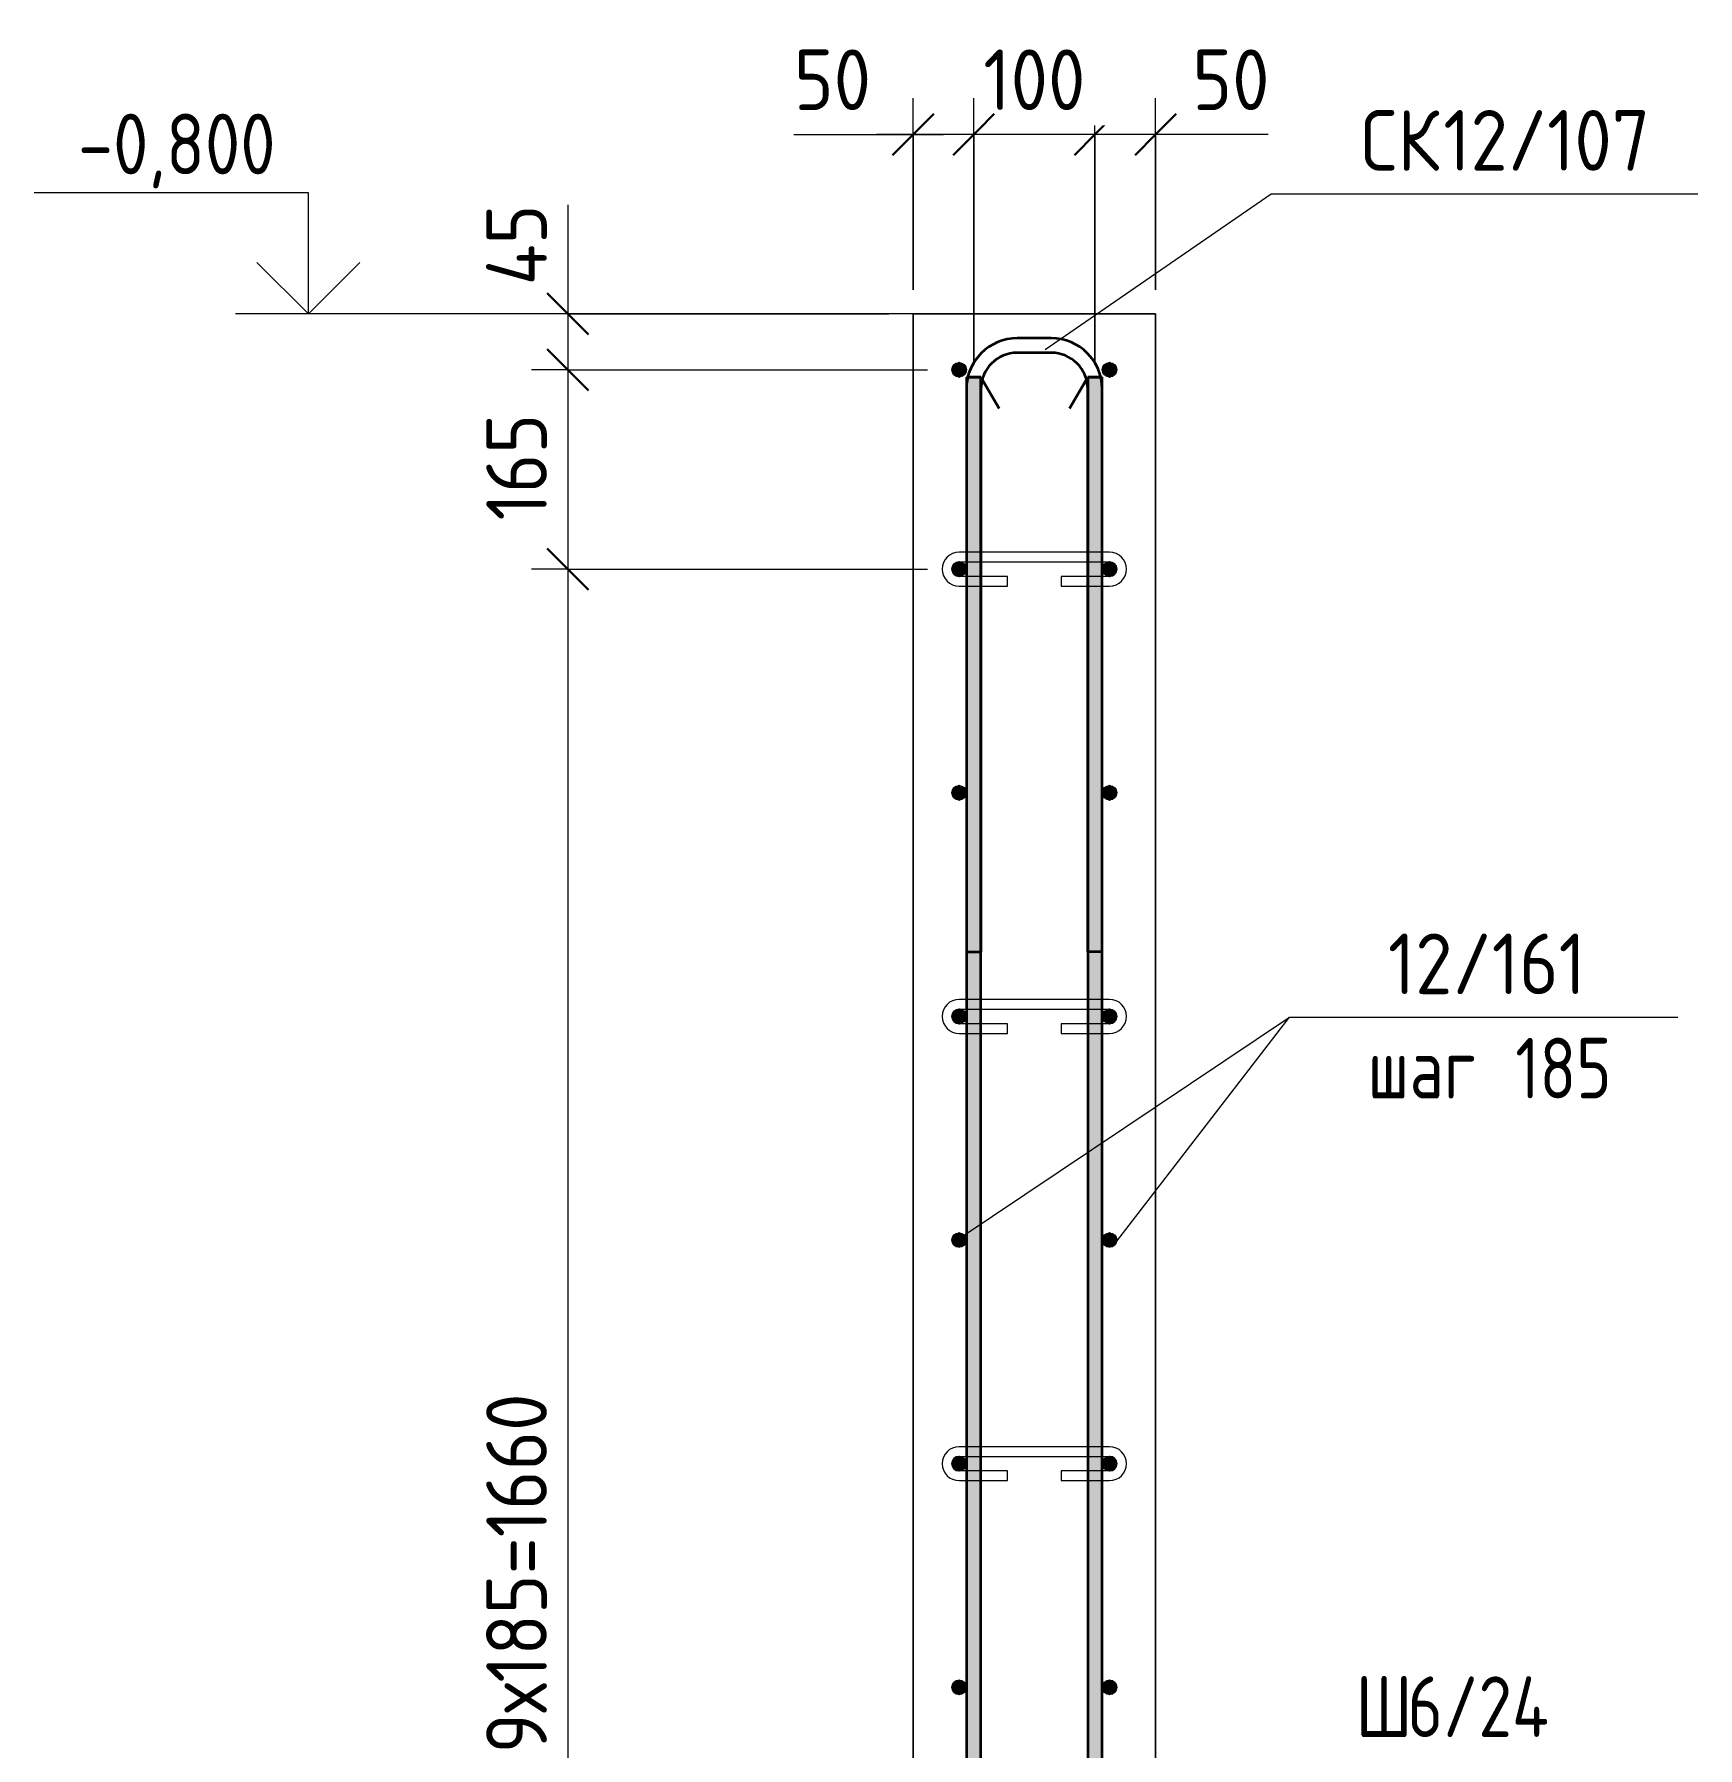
# Model space of a CAD drawing. Header units: millimetres. Extents: x 40349 to 61836, y -34600 to -479.
# Drawn here: x 40351 to 41722, y -1982 to -569 of the extents above; entities that cross this region are included whole.
import ezdxf

# ---------------------------------------------------------------- set-up
doc = ezdxf.new("R2010")
doc.units = ezdxf.units.MM
for name, color, linetype, lineweight in [('AA_Dim', 7, 'Continuous', 9), ('AA_Dim-20', 7, 'Continuous', 9), ('AA_Oformlenie', 7, 'Continuous', 9), ('AA_Vinoska', 7, 'Continuous', 9), ('AA_Visotnaya otmetka', 7, 'Continuous', 9), ('AF_Stena_Опалубка', 253, 'Continuous', 20), ('KR_Armatura', 7, 'Continuous', 20), ('KR_Armatura_Tonkie', 7, 'Continuous', 20)]:
    doc.layers.add(name, color=color, linetype=linetype, lineweight=lineweight)
doc.styles.add('GOST Common', font='GOST_Common.ttf', dxfattribs={"width": 0.85, "height": 50})
doc.styles.add('ISOCPEUR', font='isocpeur.TTF', dxfattribs={"width": 0.9, "height": 50})
doc.styles.add('ISOCPEUR_1', font='isocpeur.TTF', dxfattribs={"width": 0.8, "height": 50})
doc.styles.add('ISOCPEUR_3', font='isocpeur.TTF', dxfattribs={"width": 0.85, "height": 50})
doc.dimstyles.new('01_Точн_3_знака__непрозр_', dxfattribs={"dimscale": 304.8, "dimtxt": 50.137748, "dimasz": 0.111549, "dimexe": 0.098425, "dimexo": 0.065617, "dimgap": 0.016404, "dimtad": 1, "dimdec": 3, "dimrnd": 0.001, "dimdsep": 46, "dimtxsty": 'ISOCPEUR', "dimblk1": 'OBLIQUE', "dimblk2": 'OBLIQUE', "dimsah": 1, "dimcen": 0.09, "dimdle": 0.098425, "dimazin": 0, "dimtfac": 1, "dimtdec": 4, "dimtix": 1, "dimtmove": 1, "dimatfit": 3, "dimfxl": 1, "dimtvp": 1, "dimtfill": 1, "dimtolj": 1, "dimtzin": 0, "dimlwd": 18, "dimlwe": 18, "dimarcsym": 2})
doc.dimstyles.new('01_Точн_3_знака__непрозр__1', dxfattribs={"dimscale": 304.8, "dimtxt": 50.137748, "dimasz": 0.111549, "dimexe": 0.098425, "dimexo": 0.065617, "dimgap": 0.016404, "dimtad": 1, "dimdec": 3, "dimrnd": 0.001, "dimdsep": 46, "dimtxsty": 'ISOCPEUR', "dimblk1": 'OBLIQUE', "dimblk2": 'OBLIQUE', "dimsah": 1, "dimcen": 0.09, "dimdle": 0.098425, "dimazin": 0, "dimtfac": 1, "dimtdec": 4, "dimtix": 1, "dimtmove": 0, "dimatfit": 3, "dimfxl": 1, "dimtvp": 1, "dimtfill": 1, "dimtolj": 1, "dimtzin": 0, "dimlwd": 18, "dimlwe": 18, "dimarcsym": 2})
doc.dimstyles.new('05_Округл_5мм__прозр_', dxfattribs={"dimscale": 304.8, "dimtxt": 50.137748, "dimasz": 0.111549, "dimexe": 0.098425, "dimexo": 0.065617, "dimgap": 0.006562, "dimtad": 1, "dimdec": 0, "dimrnd": 5, "dimdsep": 46, "dimtxsty": 'ISOCPEUR', "dimblk1": 'OBLIQUE', "dimblk2": 'OBLIQUE', "dimsah": 1, "dimcen": 0.09, "dimdle": 0.098425, "dimazin": 0, "dimtfac": 1, "dimtdec": 4, "dimtix": 1, "dimtmove": 1, "dimatfit": 3, "dimfxl": 1, "dimtvp": 1, "dimtolj": 1, "dimtzin": 0, "dimlwd": 18, "dimlwe": 18, "dimarcsym": 2})
doc.dimstyles.new('05_Округл_5мм__прозр__1', dxfattribs={"dimscale": 304.8, "dimtxt": 50.137748, "dimasz": 0.111549, "dimexe": 0.098425, "dimexo": 0.065617, "dimgap": 0.006562, "dimtad": 1, "dimdec": 0, "dimrnd": 5, "dimdsep": 46, "dimtxsty": 'ISOCPEUR', "dimblk1": 'OBLIQUE', "dimblk2": 'OBLIQUE', "dimsah": 1, "dimcen": 0.09, "dimdle": 0.098425, "dimazin": 0, "dimtfac": 1, "dimtdec": 4, "dimtix": 1, "dimtmove": 0, "dimatfit": 3, "dimfxl": 1, "dimtvp": 1, "dimtolj": 1, "dimtzin": 0, "dimlwd": 18, "dimlwe": 18, "dimarcsym": 2})

# ---------------------------------------------------------------- blocks, each defined once
blk = doc.blocks.new('351_Ряд стержней П переменный шаг _НесАрм_РабПлоск_ - Тип 1-3822622-Разрез 1 Арм')
at = {"layer": 'KR_Armatura_Tonkie', "lineweight": 35}
for points in [[(41120.8, -2938), (41131.1, -2938), (41130.9, -852), (41119.1, -852), (41119.3, -2938), (41119.9, -2938)], [(41225.1, -2938), (41231.1, -2938), (41230.9, -852), (41219.1, -852), (41219.3, -2938), (41223.5, -2938)], [(41161.1, -2980), (41161.1, -2968), (41153.3, -2967), (41145.5, -2963.5), (41139.5, -2958.7), (41135, -2952.7), (41132.1, -2945.8), (41130.8, -2938), (41119.1, -2938), (41120.5, -2948.9), (41124.7, -2959), (41131.4, -2967.7), (41140.3, -2974.5), (41150.2, -2978.6), (41159.2, -2979.8)], [(41189.1, -2980), (41199.9, -2978.6), (41210.1, -2974.4), (41218.8, -2967.7), (41225.4, -2959), (41229.6, -2948.9), (41230.9, -2938), (41219.1, -2938), (41218, -2945.8), (41214.7, -2953.5), (41209.8, -2959.6), (41203.8, -2964.1), (41196.8, -2967), (41189.1, -2968.2), (41189.1, -2979.8)], [(41178.1, -2980), (41189.1, -2979.8), (41189.1, -2968), (41161.1, -2968.2), (41161.1, -2980)]]:
    blk.add_hatch(color=256, dxfattribs=at).paths.add_polyline_path(points)
for p, q in [((41119.1, -852), (41119.1, -2938)), ((41131.1, -852), (41119.1, -852)), ((41119.1, -852), (41131.1, -852)), ((41119.1, -852), (41119.1, -2938)), ((41131.1, -852), (41119.1, -852)), ((41119.1, -852), (41131.1, -852)), ((41131.1, -2938), (41131.1, -852)), ((41131.1, -852), (41146.1, -878)), ((41131.1, -2938), (41131.1, -852)), ((41131.1, -852), (41146.1, -878)), ((41219.1, -852), (41204.1, -878)), ((41219.1, -852), (41204.1, -878)), ((41219.1, -852), (41219.1, -2938)), ((41219.1, -852), (41231.1, -852)), ((41231.1, -852), (41219.1, -852)), ((41219.1, -852), (41219.1, -2938)), ((41219.1, -852), (41231.1, -852)), ((41231.1, -852), (41219.1, -852)), ((41231.1, -2938), (41231.1, -852)), ((41231.1, -2938), (41231.1, -852)), ((41189.1, -2968), (41161.1, -2968)), ((41189.1, -2968), (41161.1, -2968)), ((41161.1, -2980), (41189.1, -2980)), ((41161.1, -2980), (41189.1, -2980))]:
    blk.add_line(p, q, dxfattribs=at)
at = {"layer": 'KR_Armatura_Tonkie', "lineweight": 35, "flags": 128}
for points in [[(41119.1, -2938), (41121, -2950.7), (41126.7, -2962.2), (41135.6, -2971.4), (41146.9, -2977.5), (41159.5, -2980), (41161.1, -2980)], [(41119.1, -2938), (41121, -2950.7), (41126.7, -2962.2), (41135.6, -2971.4), (41146.9, -2977.5), (41159.5, -2980), (41161.1, -2980)], [(41161.1, -2968), (41150.4, -2966), (41141.1, -2960.4), (41134.5, -2951.9), (41131.3, -2941.5), (41131.1, -2938)], [(41161.1, -2968), (41150.4, -2966), (41141.1, -2960.4), (41134.5, -2951.9), (41131.3, -2941.5), (41131.1, -2938)], [(41189.1, -2980), (41201.7, -2978), (41213.3, -2972.3), (41222.5, -2963.4), (41228.6, -2952.1), (41231, -2939.5), (41231.1, -2938)], [(41219.1, -2938), (41217.1, -2948.7), (41211.5, -2957.9), (41203, -2964.6), (41192.6, -2967.8), (41189.1, -2968)], [(41189.1, -2980), (41201.7, -2978), (41213.3, -2972.3), (41222.5, -2963.4), (41228.6, -2952.1), (41231, -2939.5), (41231.1, -2938)], [(41219.1, -2938), (41217.1, -2948.7), (41211.5, -2957.9), (41203, -2964.6), (41192.6, -2967.8), (41189.1, -2968)]]:
    blk.add_lwpolyline(points, dxfattribs=at)
blk = doc.blocks.new('079_Шпилька _ЭлУзла_ - d6 А240-3831128-Разрез 1 Арм')
at = {"layer": 'AA_Oformlenie'}
for p, q in [((41237.1, -2471.6), (41113.1, -2471.6)), ((41113.1, -2479.6), (41237.1, -2479.6)), ((41153.1, -2491.6), (41113.1, -2491.6)), ((41113.1, -2499.6), (41153.1, -2499.6)), ((41153.1, -2499.6), (41153.1, -2491.6)), ((41237.1, -2491.6), (41197.1, -2491.6)), ((41197.1, -2491.6), (41197.1, -2499.6)), ((41197.1, -2499.6), (41237.1, -2499.6))]:
    blk.add_line(p, q, dxfattribs=at)
for centre, radius, start, end in [((41113.1, -2485.6), 14, 90, 270), ((41237.1, -2485.6), 14, 270, 90), ((41113.1, -2485.6), 6, 90, 270), ((41237.1, -2485.6), 6, 270, 90)]:
    blk.add_arc(centre, radius, start, end, dxfattribs=at)
blk = doc.blocks.new('DIMBLOCK1-Разрез 1 Арм')
at = {"layer": 'AA_Dim-20', "lineweight": 18}
for p, q in [((40790.4, -710.1), (40790.4, -796.4)), ((40790.4, -770), (40790.4, -846)), ((40790.4, -800), (40760.4, -800)), ((40790.4, -796.4), (40790.4, -823)), ((40790.4, -800), (41055.1, -800)), ((40790.4, -846), (40760.4, -846)), ((40790.4, -846), (41087.1, -846)), ((40790.4, -1010.4), (40760.4, -1010.4)), ((40790.4, -1010.4), (41087.1, -1010.4))]:
    blk.add_line(p, q, dxfattribs=at)
at = {"layer": 'AA_Dim-20', "lineweight": 30}
for p, q in [((40790.4, -800), (40773.4, -783)), ((40790.4, -800), (40807.4, -817)), ((40790.4, -846), (40773.4, -829)), ((40790.4, -846), (40807.4, -863)), ((40790.4, -1010.4), (40773.4, -993.4)), ((40790.4, -1010.4), (40807.4, -1027.4))]:
    blk.add_line(p, q, dxfattribs=at)
at = {"layer": 'AA_Dim-20', "color": 0, "lineweight": 18, "insert": (40723.2, -776.4), "char_height": 50, "width": 79.464, "attachment_point": 1, "rotation": 90, "line_spacing_factor": 1.135194, "style": 'ISOCPEUR'}
blk.add_mtext('45', dxfattribs=at)
blk = doc.blocks.new('_None')
blk = doc.blocks.new('DIMBLOCK2-Разрез 1 Арм')
at = {"layer": 'AA_Dim-20', "lineweight": 30}
for p, q in [((40790.4, -846), (40773.4, -829)), ((40790.4, -846), (40807.4, -863)), ((40790.4, -1010.4), (40773.4, -993.4)), ((40790.4, -1010.4), (40807.4, -1027.4))]:
    blk.add_line(p, q, dxfattribs=at)
at = {"layer": 'AA_Dim-20', "lineweight": 18}
for p, q in [((40790.4, -846), (40760.4, -846)), ((40790.4, -846), (40790.4, -1010.4)), ((40790.4, -846), (41087.1, -846)), ((40790.4, -1010.4), (40760.4, -1010.4)), ((40790.4, -1010.4), (41087.1, -1010.4))]:
    blk.add_line(p, q, dxfattribs=at)
at = {"layer": 'AA_Dim-20', "color": 0, "lineweight": 18, "insert": (40723.2, -970.3), "char_height": 50, "width": 101.032, "attachment_point": 1, "rotation": 90, "line_spacing_factor": 1.135194, "style": 'ISOCPEUR'}
blk.add_mtext('165', dxfattribs=at)
blk = doc.blocks.new('DIMBLOCK3-Разрез 1 Арм')
at = {"layer": 'AA_Dim-20', "lineweight": 30}
for p, q in [((40790.4, -1010.4), (40773.4, -993.4)), ((40790.4, -1010.4), (40807.4, -1027.4)), ((40790.4, -2670), (40773.4, -2653)), ((40790.4, -2670), (40807.4, -2687)), ((40790.4, -2720), (40773.4, -2703)), ((40790.4, -2720), (40807.4, -2737))]:
    blk.add_line(p, q, dxfattribs=at)
at = {"layer": 'AA_Dim-20', "lineweight": 18}
for p, q in [((40790.4, -1010.4), (40760.4, -1010.4)), ((40790.4, -1010.4), (40790.4, -2670)), ((40790.4, -1010.4), (41087.1, -1010.4)), ((40790.4, -2670), (40760.4, -2670)), ((40790.4, -2670), (41087.1, -2670)), ((40790.4, -2720), (40760.4, -2720)), ((40790.4, -2720), (41055.1, -2720))]:
    blk.add_line(p, q, dxfattribs=at)
at = {"layer": 'AA_Dim-20', "color": 0, "lineweight": 18, "insert": (40723.2, -1986.8), "char_height": 50, "width": 351.91, "attachment_point": 1, "rotation": 90, "line_spacing_factor": 1.135194, "style": 'ISOCPEUR'}
blk.add_mtext('9х185=1660', dxfattribs=at)
blk = doc.blocks.new('DIMBLOCK14-Разрез 1 Арм')
at = {"layer": 'AA_Dim-20', "lineweight": 18}
for p, q in [((41225.1, -842), (41225.1, -622)), ((41275.1, -780), (41275.1, -622)), ((41305.1, -652), (41225.1, -652)), ((41225.1, -652), (41225.1, -842)), ((41285.4, -652), (41250.1, -652)), ((41275.1, -652), (41275.1, -780)), ((41367.8, -652), (41285.4, -652))]:
    blk.add_line(p, q, dxfattribs=at)
at = {"layer": 'AA_Dim-20', "lineweight": 30}
for p, q in [((41225.1, -652), (41242.1, -635)), ((41275.1, -652), (41292.1, -635)), ((41225.1, -652), (41208.1, -669)), ((41275.1, -652), (41258.1, -669))]:
    blk.add_line(p, q, dxfattribs=at)
at = {"layer": 'AA_Dim-20', "color": 0, "lineweight": 18, "insert": (41305.4, -581.9), "char_height": 50, "width": 74.923, "attachment_point": 1, "line_spacing_factor": 1.135194, "style": 'ISOCPEUR', "bg_fill": 3, "box_fill_scale": 1.25, "bg_fill_color": 256, "bg_fill_true_color": 13158600, "bg_fill_transparency": 0}
blk.add_mtext('50', dxfattribs=at)
blk = doc.blocks.new('_Oblique')
at = {"color": 0, "linetype": 'ByBlock', "lineweight": -2}
blk.add_line((-0.5, -0.5), (0.5, 0.5), dxfattribs=at)
blk = doc.blocks.new('DIMBLOCK15-Разрез 1 Арм')
at = {"layer": 'AA_Dim-20', "lineweight": 18}
for p, q in [((41125.1, -842), (41125.1, -622)), ((41225.1, -842), (41225.1, -622)), ((41225.1, -652), (41125.1, -652)), ((41125.1, -652), (41125.1, -842)), ((41225.1, -652), (41225.1, -842))]:
    blk.add_line(p, q, dxfattribs=at)
at = {"layer": 'AA_Dim-20', "lineweight": 30}
for p, q in [((41125.1, -652), (41142.1, -635)), ((41225.1, -652), (41242.1, -635)), ((41125.1, -652), (41108.1, -669)), ((41225.1, -652), (41208.1, -669))]:
    blk.add_line(p, q, dxfattribs=at)
at = {"layer": 'AA_Dim-20', "color": 0, "lineweight": 18, "insert": (41133, -581.9), "char_height": 50, "width": 101.032, "attachment_point": 1, "line_spacing_factor": 1.135194, "style": 'ISOCPEUR', "bg_fill": 3, "box_fill_scale": 1.25, "bg_fill_color": 256, "bg_fill_true_color": 13158600, "bg_fill_transparency": 0}
blk.add_mtext('100', dxfattribs=at)
blk = doc.blocks.new('DIMBLOCK16-Разрез 1 Арм')
at = {"layer": 'AA_Dim-20', "lineweight": 18}
for p, q in [((41075.1, -780), (41075.1, -622)), ((41125.1, -842), (41125.1, -622)), ((40976.9, -652), (41059.4, -652)), ((41125.1, -652), (41045.1, -652)), ((41059.4, -652), (41100.1, -652)), ((41075.1, -652), (41075.1, -780)), ((41125.1, -652), (41125.1, -842))]:
    blk.add_line(p, q, dxfattribs=at)
at = {"layer": 'AA_Dim-20', "lineweight": 30}
for p, q in [((41075.1, -652), (41092.1, -635)), ((41125.1, -652), (41142.1, -635)), ((41075.1, -652), (41058.1, -669)), ((41125.1, -652), (41108.1, -669))]:
    blk.add_line(p, q, dxfattribs=at)
at = {"layer": 'AA_Dim-20', "color": 0, "lineweight": 18, "insert": (40976.9, -581.9), "char_height": 50, "width": 74.923, "attachment_point": 1, "line_spacing_factor": 1.135194, "style": 'ISOCPEUR', "bg_fill": 3, "box_fill_scale": 1.25, "bg_fill_color": 256, "bg_fill_true_color": 13158600, "bg_fill_transparency": 0}
blk.add_mtext('50', dxfattribs=at)
blk = doc.blocks.new('042_М_Арматуры - Диам длина поз _ Комментарий-2260297-Разрез 1 Арм')
at = {"layer": 'AA_Vinoska'}
blk.add_line((42971.3, -1846.4), (43291.3, -1846.4), dxfattribs=at)
blk = doc.blocks.new('Высотные отметки - Стрелка вверх-400292-Разрез 1 Арм')
at = {"layer": 'AA_Vinoska'}
for p, q in [((45430.9, -1240), (45656.9, -1240)), ((45430.9, -1340), (45430.9, -1240)), ((45430.9, -1340), (45388.4, -1297.6)), ((45430.9, -1340), (45473.3, -1297.6)), ((45370.9, -1340), (45490.9, -1340))]:
    blk.add_line(p, q, dxfattribs=at)

msp = doc.modelspace()

# ---------------------------------------------------------------- hatches: boundary and pattern name
at = {"layer": 'KR_Armatura'}
h = msp.add_hatch(color=256, dxfattribs=at)
edge = h.paths.add_edge_path()
edge.add_arc((41113.0616, -846), 6, 0, 360)
for points in [[(41113.0616, -852), (41118.2578, -849), (41118.2578, -843), (41113.0616, -840), (41107.8655, -843), (41107.8655, -849)], [(41237.0616, -852), (41242.2578, -849), (41242.2578, -843), (41237.0616, -840), (41231.8655, -843), (41231.8655, -849)], [(41113.0616, -1016.4), (41118.2578, -1013.4), (41118.2578, -1007.4), (41113.0616, -1004.4), (41107.8655, -1007.4), (41107.8655, -1013.4)], [(41237.0616, -1016.4), (41242.2578, -1013.4), (41242.2578, -1007.4), (41237.0616, -1004.4), (41231.8655, -1007.4), (41231.8655, -1013.4)], [(41113.0616, -1200.8), (41118.2578, -1197.8), (41118.2578, -1191.8), (41113.0616, -1188.8), (41107.8655, -1191.8), (41107.8655, -1197.8)], [(41237.0616, -1200.8), (41242.2578, -1197.8), (41242.2578, -1191.8), (41237.0616, -1188.8), (41231.8655, -1191.8), (41231.8655, -1197.8)], [(41113.0616, -1385.2), (41118.2578, -1382.2), (41118.2578, -1376.2), (41113.0616, -1373.2), (41107.8655, -1376.2), (41107.8655, -1382.2)], [(41237.0616, -1385.2), (41242.2578, -1382.2), (41242.2578, -1376.2), (41237.0616, -1373.2), (41231.8655, -1376.2), (41231.8655, -1382.2)], [(41113.0616, -1569.6), (41118.2578, -1566.6), (41118.2578, -1560.6), (41113.0616, -1557.6), (41107.8655, -1560.6), (41107.8655, -1566.6)], [(41237.0616, -1569.6), (41242.2578, -1566.6), (41242.2578, -1560.6), (41237.0616, -1557.6), (41231.8655, -1560.6), (41231.8655, -1566.6)], [(41113.0616, -1754), (41118.2578, -1751), (41118.2578, -1745), (41113.0616, -1742), (41107.8655, -1745), (41107.8655, -1751)], [(41237.0616, -1754), (41242.2578, -1751), (41242.2578, -1745), (41237.0616, -1742), (41231.8655, -1745), (41231.8655, -1751)], [(41113.0616, -1938.4), (41118.2578, -1935.4), (41118.2578, -1929.4), (41113.0616, -1926.4), (41107.8655, -1929.4), (41107.8655, -1935.4)], [(41237.0616, -1938.4), (41242.2578, -1935.4), (41242.2578, -1929.4), (41237.0616, -1926.4), (41231.8655, -1929.4), (41231.8655, -1935.4)]]:
    msp.add_hatch(color=256, dxfattribs=at).paths.add_polyline_path(points)
h = msp.add_hatch(color=256, dxfattribs=at)
edge = h.paths.add_edge_path()
edge.add_arc((41237.0616, -846), 6, 0, 360)
h = msp.add_hatch(color=256, dxfattribs=at)
edge = h.paths.add_edge_path()
edge.add_arc((41113.0616, -1010.4), 6, 0, 360)
h = msp.add_hatch(color=256, dxfattribs=at)
edge = h.paths.add_edge_path()
edge.add_arc((41237.0616, -1010.4), 6, 0, 360)
h = msp.add_hatch(color=256, dxfattribs=at)
edge = h.paths.add_edge_path()
edge.add_arc((41113.0616, -1194.8), 6, 0, 360)
h = msp.add_hatch(color=256, dxfattribs=at)
edge = h.paths.add_edge_path()
edge.add_arc((41237.0616, -1194.8), 6, 0, 360)
h = msp.add_hatch(color=256, dxfattribs=at)
edge = h.paths.add_edge_path()
edge.add_arc((41113.0616, -1379.2), 6, 0, 360)
h = msp.add_hatch(color=256, dxfattribs=at)
edge = h.paths.add_edge_path()
edge.add_arc((41237.0616, -1379.2), 6, 0, 360)
h = msp.add_hatch(color=256, dxfattribs=at)
edge = h.paths.add_edge_path()
edge.add_arc((41113.0616, -1563.6), 6, 0, 360)
h = msp.add_hatch(color=256, dxfattribs=at)
edge = h.paths.add_edge_path()
edge.add_arc((41237.0616, -1563.6), 6, 0, 360)
h = msp.add_hatch(color=256, dxfattribs=at)
edge = h.paths.add_edge_path()
edge.add_arc((41113.0616, -1748), 6, 0, 360)
h = msp.add_hatch(color=256, dxfattribs=at)
edge = h.paths.add_edge_path()
edge.add_arc((41237.0616, -1748), 6, 0, 360)
h = msp.add_hatch(color=256, dxfattribs=at)
edge = h.paths.add_edge_path()
edge.add_arc((41113.0616, -1932.4), 6, 0, 360)
h = msp.add_hatch(color=256, dxfattribs=at)
edge = h.paths.add_edge_path()
edge.add_arc((41237.0616, -1932.4), 6, 0, 360)

# ---------------------------------------------------------------- linework, layer by layer
at = {"layer": 'AA_Vinoska'}
for p in [(41113.0616, -1562.3053), (41243.1017, -1564.5538)]:
    msp.add_line(p, (41385.5667, -1379.8769), dxfattribs=at)
at = {"layer": 'AA_Visotnaya otmetka'}
msp.add_line((40785.9502, -800), (40576.6058, -800), dxfattribs=at)
at = {"layer": 'AF_Stena_Опалубка'}
for p, q in [((41075.0616, -2720), (41075.0616, -800)), ((41075.0616, -800), (41275.0616, -800)), ((41275.0616, -800), (41075.0616, -800)), ((41075.0616, -800), (41075.0616, -2720)), ((41275.0616, -800), (41275.0616, -2720)), ((41275.0616, -2720), (41275.0616, -800))]:
    msp.add_line(p, q, dxfattribs=at)
at = {"layer": 'KR_Armatura'}
for p, q in [((41113.0616, -840), (41107.8655, -843)), ((41107.8655, -843), (41107.8655, -849)), ((41118.2578, -843), (41113.0616, -840)), ((41118.2578, -849), (41118.2578, -843)), ((41237.0616, -840), (41231.8655, -843)), ((41231.8655, -843), (41231.8655, -849)), ((41242.2578, -843), (41237.0616, -840)), ((41242.2578, -849), (41242.2578, -843)), ((41107.8655, -849), (41113.0616, -852)), ((41113.0616, -852), (41118.2578, -849)), ((41231.8655, -849), (41237.0616, -852)), ((41237.0616, -852), (41242.2578, -849)), ((41113.0616, -1004.4), (41107.8655, -1007.4)), ((41107.8655, -1007.4), (41107.8655, -1013.4)), ((41107.8655, -1013.4), (41113.0616, -1016.4)), ((41118.2578, -1007.4), (41113.0616, -1004.4)), ((41113.0616, -1016.4), (41118.2578, -1013.4)), ((41118.2578, -1013.4), (41118.2578, -1007.4)), ((41237.0616, -1004.4), (41231.8655, -1007.4)), ((41231.8655, -1007.4), (41231.8655, -1013.4)), ((41231.8655, -1013.4), (41237.0616, -1016.4)), ((41242.2578, -1007.4), (41237.0616, -1004.4)), ((41237.0616, -1016.4), (41242.2578, -1013.4)), ((41242.2578, -1013.4), (41242.2578, -1007.4)), ((41113.0616, -1188.8), (41107.8655, -1191.8)), ((41107.8655, -1191.8), (41107.8655, -1197.8)), ((41107.8655, -1197.8), (41113.0616, -1200.8)), ((41118.2578, -1191.8), (41113.0616, -1188.8)), ((41113.0616, -1200.8), (41118.2578, -1197.8)), ((41118.2578, -1197.8), (41118.2578, -1191.8)), ((41237.0616, -1188.8), (41231.8655, -1191.8)), ((41231.8655, -1191.8), (41231.8655, -1197.8)), ((41231.8655, -1197.8), (41237.0616, -1200.8)), ((41242.2578, -1191.8), (41237.0616, -1188.8)), ((41237.0616, -1200.8), (41242.2578, -1197.8)), ((41242.2578, -1197.8), (41242.2578, -1191.8)), ((41113.0616, -1373.2), (41107.8655, -1376.2)), ((41107.8655, -1376.2), (41107.8655, -1382.2)), ((41107.8655, -1382.2), (41113.0616, -1385.2)), ((41118.2578, -1376.2), (41113.0616, -1373.2)), ((41113.0616, -1385.2), (41118.2578, -1382.2)), ((41118.2578, -1382.2), (41118.2578, -1376.2)), ((41237.0616, -1373.2), (41231.8655, -1376.2)), ((41231.8655, -1376.2), (41231.8655, -1382.2)), ((41231.8655, -1382.2), (41237.0616, -1385.2)), ((41242.2578, -1376.2), (41237.0616, -1373.2)), ((41237.0616, -1385.2), (41242.2578, -1382.2)), ((41242.2578, -1382.2), (41242.2578, -1376.2)), ((41113.0616, -1557.6), (41107.8655, -1560.6)), ((41107.8655, -1560.6), (41107.8655, -1566.6)), ((41107.8655, -1566.6), (41113.0616, -1569.6)), ((41118.2578, -1560.6), (41113.0616, -1557.6)), ((41113.0616, -1569.6), (41118.2578, -1566.6)), ((41118.2578, -1566.6), (41118.2578, -1560.6)), ((41237.0616, -1557.6), (41231.8655, -1560.6)), ((41231.8655, -1560.6), (41231.8655, -1566.6)), ((41231.8655, -1566.6), (41237.0616, -1569.6)), ((41242.2578, -1560.6), (41237.0616, -1557.6)), ((41237.0616, -1569.6), (41242.2578, -1566.6)), ((41242.2578, -1566.6), (41242.2578, -1560.6)), ((41113.0616, -1742), (41107.8655, -1745)), ((41107.8655, -1745), (41107.8655, -1751)), ((41107.8655, -1751), (41113.0616, -1754)), ((41118.2578, -1745), (41113.0616, -1742)), ((41113.0616, -1754), (41118.2578, -1751)), ((41118.2578, -1751), (41118.2578, -1745)), ((41237.0616, -1742), (41231.8655, -1745)), ((41231.8655, -1745), (41231.8655, -1751)), ((41231.8655, -1751), (41237.0616, -1754)), ((41242.2578, -1745), (41237.0616, -1742)), ((41237.0616, -1754), (41242.2578, -1751)), ((41242.2578, -1751), (41242.2578, -1745)), ((41113.0616, -1926.4), (41107.8655, -1929.4)), ((41107.8655, -1929.4), (41107.8655, -1935.4)), ((41107.8655, -1935.4), (41113.0616, -1938.4)), ((41118.2578, -1929.4), (41113.0616, -1926.4)), ((41113.0616, -1938.4), (41118.2578, -1935.4)), ((41118.2578, -1935.4), (41118.2578, -1929.4)), ((41237.0616, -1926.4), (41231.8655, -1929.4)), ((41231.8655, -1929.4), (41231.8655, -1935.4)), ((41231.8655, -1935.4), (41237.0616, -1938.4)), ((41242.2578, -1929.4), (41237.0616, -1926.4)), ((41237.0616, -1938.4), (41242.2578, -1935.4)), ((41242.2578, -1935.4), (41242.2578, -1929.4))]:
    msp.add_line(p, q, dxfattribs=at)
for centre in [(41113.0616, -846), (41237.0616, -846), (41113.0616, -1010.4), (41237.0616, -1010.4), (41113.0616, -1194.8), (41237.0616, -1194.8), (41113.0616, -1379.2), (41237.0616, -1379.2), (41113.0616, -1563.6), (41237.0616, -1563.6), (41113.0616, -1748), (41237.0616, -1748), (41113.0616, -1932.4), (41237.0616, -1932.4)]:
    msp.add_circle(centre, 6, dxfattribs=at)
at = {"layer": 'KR_Armatura_Tonkie', "lineweight": 35}
for p, q in [((41189.0616, -820), (41161.0616, -820)), ((41189.0616, -832), (41161.0616, -832)), ((41119.0616, -862), (41119.0616, -1326)), ((41131.0616, -862), (41131.0616, -1326)), ((41219.0616, -1326), (41219.0616, -862)), ((41231.0616, -1326), (41231.0616, -862)), ((41119.0616, -1326), (41131.0616, -1326)), ((41231.0616, -1326), (41219.0616, -1326))]:
    msp.add_line(p, q, dxfattribs=at)
for centre, radius, start, end in [((41161.0616, -862), 42, 90, 180), ((41161.0616, -862), 30, 90, 180), ((41189.0616, -862), 42, 0, 90), ((41189.0616, -862), 30, 0, 90)]:
    msp.add_arc(centre, radius, start, end, dxfattribs=at)

# ---------------------------------------------------------------- block references
at = {"layer": 'AA_Oformlenie'}
for p in [(0, 1475.2), (0, 1106.4), (0, 737.6)]:
    msp.add_blockref('079_Шпилька _ЭлУзла_ - d6 А240-3831128-Разрез 1 Арм', p, dxfattribs=at)
at = {"layer": 'AA_Vinoska'}
for p in [(-1569.2409, 1145.5557), (-1585.6868, 466.555)]:
    msp.add_blockref('042_М_Арматуры - Диам длина поз _ Комментарий-2260297-Разрез 1 Арм', p, dxfattribs=at)
at = {"layer": 'AA_Visotnaya otmetka', "extrusion": (0, 0, -1)}
msp.add_blockref('Высотные отметки - Стрелка вверх-400292-Разрез 1 Арм', (-86007.4662, 540), dxfattribs=at)
at = {"layer": 'KR_Armatura_Tonkie', "lineweight": 35}
msp.add_blockref('351_Ряд стержней П переменный шаг _НесАрм_РабПлоск_ - Тип 1-3822622-Разрез 1 Арм', (0, 0), dxfattribs=at)

# ---------------------------------------------------------------- texts
at = {"layer": 'AA_Vinoska', "char_height": 50, "attachment_point": 1}
for s, insert, width, style in [('СК', (41444.3054, -631.8713), 82.253137, 'ISOCPEUR'), ('12/107', (41512.171, -631.8713), 210.683475, 'ISOCPEUR'), ('12/161', (41466.5595, -1310.8719), 199.139175, 'ISOCPEUR'), (' 185', (41546.1479, -1396.853), 123.1392, 'ISOCPEUR_1'), ('шаг', (41449.8395, -1396.853), 116.7257, 'ISOCPEUR_1'), ('\\fGOST Common|b0|i0|c204|p34|;\\W.85;Ш', (41439.9242, -1923.3834), 51.789012, 'GOST Common'), ('6/24', (41482.6544, -1923.3834), 151.278431, 'GOST Common')]:
    msp.add_mtext(s, dxfattribs=dict(at, insert=insert, width=width, style=style))

# ---------------------------------------------------------------- dimensions: what is measured, and where the dimension line sits
at = {"layer": 'AA_Dim', "lineweight": 18}
dim = msp.add_linear_dim(base=(40790.3523, -846), p1=(41075.0616, -800), p2=(41107.0616, -846), angle=90, text='45', dimstyle='05_Округл_5мм__прозр_', override={"dimpost": '<>', "dimblk1": 'None', "dimblk2": 'None', "dimsah": 1, "dimfxl": 56.035703}, dxfattribs=at)
dim.commit()
dim.dimension.update_dxf_attribs({"geometry": 'DIMBLOCK1-Разрез 1 Арм', "text_midpoint": (40756.5497, -736.6376), "dimtype": 160, "text_rotation": 90})
for base, p1, p2, text, override, picture, middle in [((40790.3523, -1010.4), (41107.0616, -846), (41107.0616, -1010.4), '165', {"dimpost": '<>', "dimblk1": 'None', "dimblk2": 'None', "dimsah": 1, "dimfxl": 164.4}, 'DIMBLOCK2-Разрез 1 Арм', (40763.3523, -928.2)), ((40790.3523, -2670), (41107.0616, -1010.4), (41107.0616, -2670), '9х185=1660', {"dimpost": '<>', "dimblk1": 'None', "dimblk2": 'None', "dimsah": 1, "dimfxl": 1659.6}, 'DIMBLOCK3-Разрез 1 Арм', (40763.3523, -1840.2))]:
    dim = msp.add_linear_dim(base=base, p1=p1, p2=p2, angle=90, text=text, dimstyle='05_Округл_5мм__прозр__1', override=override, dxfattribs=at)
    dim.commit()
    dim.dimension.update_dxf_attribs({"geometry": picture, "text_midpoint": middle})

# ---------------------------------------------------------------- next in the draw order: texts
at = {"layer": 'AA_Visotnaya otmetka', "insert": (40386.6393, -634.8641), "char_height": 50, "width": 191.919467, "attachment_point": 1, "line_spacing_factor": 1.135194, "style": 'ISOCPEUR_3', "bg_fill": 3, "box_fill_scale": 1.25, "bg_fill_color": 256, "bg_fill_true_color": 13158600, "bg_fill_transparency": 0}
msp.add_mtext('-0,800', dxfattribs=at)

# ---------------------------------------------------------------- next in the draw order: dimensions: what is measured, and where the dimension line sits
at = {"layer": 'AA_Dim', "lineweight": 18}
dim = msp.add_linear_dim(base=(41225.0616, -652.0304), p1=(41275.0616, -800), p2=(41225.0616, -862), dimstyle='01_Точн_3_знака__непрозр_', override={"dimpost": '<>', "dimfxl": 79.649231}, dxfattribs=at)
dim.commit()
dim.dimension.update_dxf_attribs({"geometry": 'DIMBLOCK14-Разрез 1 Арм', "text_midpoint": (41342.816, -615.2279), "dimtype": 160})

# ---------------------------------------------------------------- next in the draw order: linework, layer by layer
at = {"layer": 'AA_Vinoska'}
msp.add_line((41370.3537, -700.8762), (41402.0126, -700.8762), dxfattribs=at)

# ---------------------------------------------------------------- next in the draw order: dimensions: what is measured, and where the dimension line sits
at = {"layer": 'AA_Dim', "lineweight": 18}
dim = msp.add_linear_dim(base=(41125.0616, -652.0304), p1=(41225.0616, -862), p2=(41125.0616, -862), dimstyle='01_Точн_3_знака__непрозр__1', override={"dimpost": '<>', "dimfxl": 100}, dxfattribs=at)
dim.commit()
dim.dimension.update_dxf_attribs({"geometry": 'DIMBLOCK15-Разрез 1 Арм', "text_midpoint": (41175.0616, -622.0304)})

# ---------------------------------------------------------------- next in the draw order: linework, layer by layer
at = {"layer": 'AA_Vinoska'}
msp.add_line((41183.918, -829.2706), (41370.3537, -700.8762), dxfattribs=at)

# ---------------------------------------------------------------- next in the draw order: dimensions: what is measured, and where the dimension line sits
at = {"layer": 'AA_Dim', "lineweight": 18}
dim = msp.add_linear_dim(base=(41075.0616, -652.0304), p1=(41125.0616, -862), p2=(41075.0616, -800), dimstyle='01_Точн_3_знака__непрозр_', override={"dimpost": '<>', "dimfxl": 79.649231}, dxfattribs=at)
dim.commit()
dim.dimension.update_dxf_attribs({"geometry": 'DIMBLOCK16-Разрез 1 Арм', "text_midpoint": (41014.3821, -615.2279), "dimtype": 160})

# ---------------------------------------------------------------- next in the draw order: linework, layer by layer
at = {"layer": 'AA_Visotnaya otmetka'}
msp.add_line((41106.945, -800), (40785.9502, -800), dxfattribs=at)

doc.saveas('drawing.dxf')
